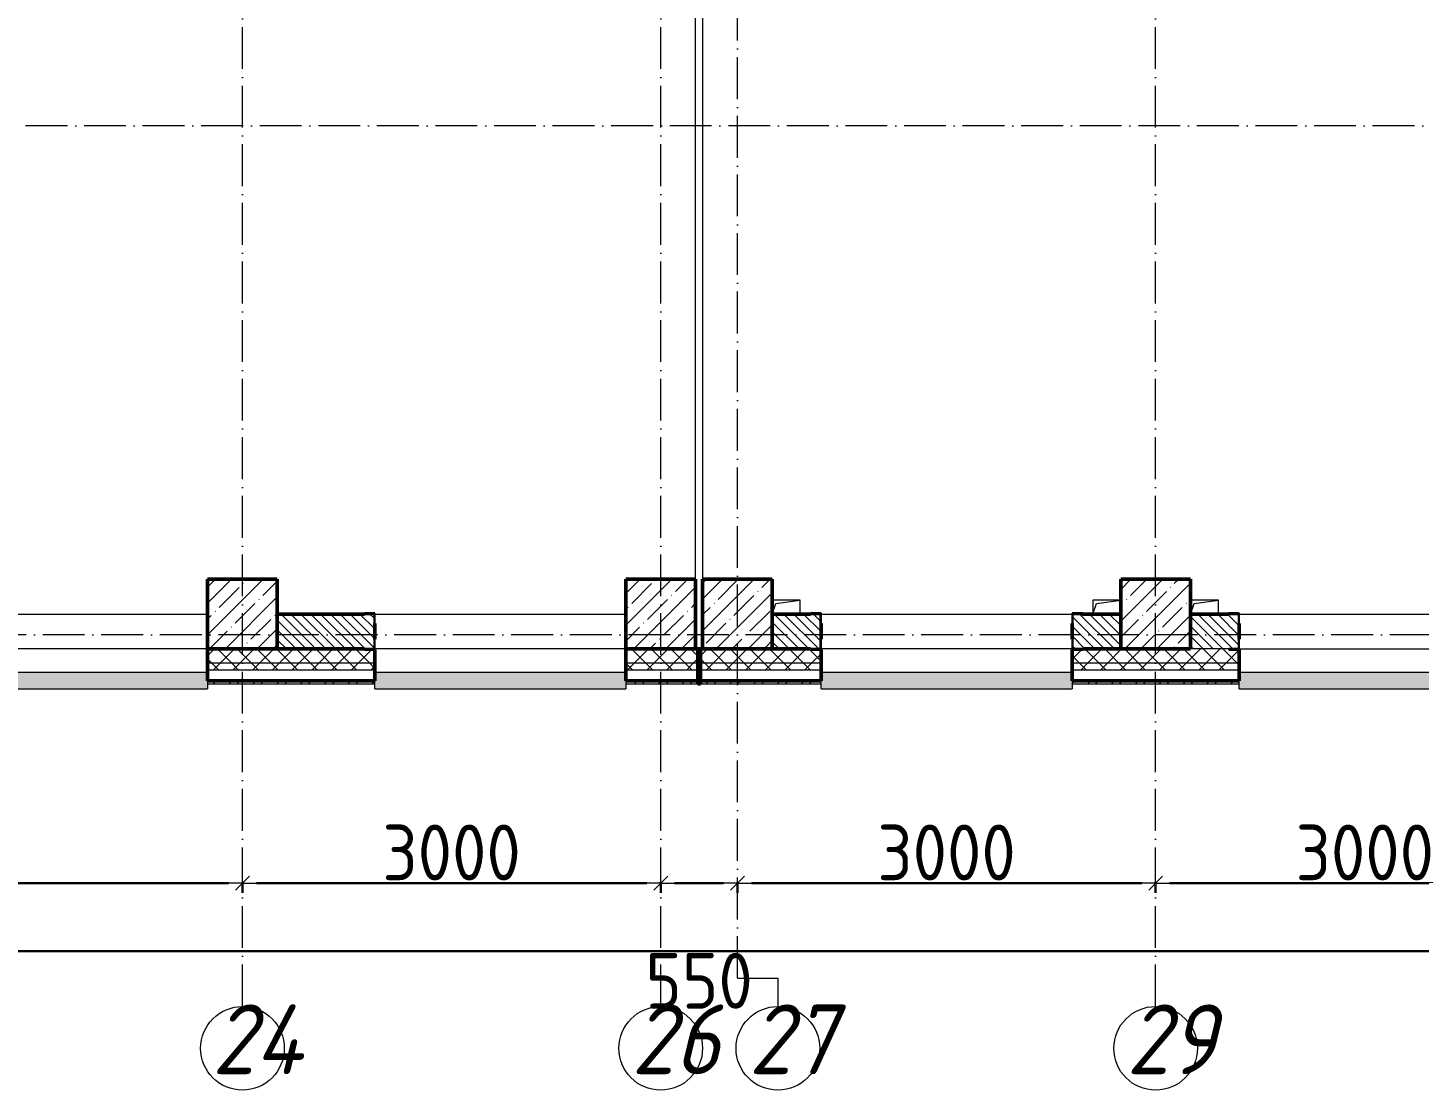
# Model space of a CAD drawing. Header units: millimetres. Extents: x -213536 to 1564669, y -45299 to 942238.
# Drawn here: x 577793 to 587773, y 566461 to 574078 of the extents above; entities that cross this region are included whole.
import ezdxf

# ---------------------------------------------------------------- set-up
doc = ezdxf.new("R2010")
doc.units = ezdxf.units.MM
doc.linetypes.add('50_200_ШТРИХ_1Т_ш5_п1_п1_', pattern=[700, 500, -100, 0, -100])
for name, color, linetype, lineweight in [('3.1) ЖБ окна 1.2 м', 102, 'Continuous', 30), ('A-____-____-DIMS', 7, 'Continuous', 9), ('A-FLOR-____-OTLN', 7, 'Continuous', 9), ('A-GENM-____-MCUT', 7, 'Continuous', 25), ('A-GENM-____-OTLN', 7, 'Continuous', 9), ('A-GENM-____-OTLN-1', 7, 'Continuous', 25), ('A-GLAZ-____-OTLN', 7, 'Continuous', 9), ('A-WALL-____-MCUT-2', 7, 'Continuous', 50), ('A-WALL-____-MCUT-3', 7, 'Continuous', 9), ('A-WALL-____-OTLN', 7, 'Continuous', 9), ('A-WALL-____-PATT-1', 7, 'Continuous', 9), ('A-WALL-FNSH-MCUT-1', 7, 'Continuous', 9), ('S-COLS-____-MCUT', 7, 'Continuous', 50), ('S-COLS-____-OTLN', 7, 'Continuous', 9), ('S-GRID-____-IDEN', 7, 'Continuous', 9), ('S-GRID-____-OTLN', 7, 'Continuous', 9), ('S-GRID-____-OTLN-1', 7, '50_200_ШТРИХ_1Т_ш5_п1_п1_', 9)]:
    doc.layers.add(name, color=color, linetype=linetype, lineweight=lineweight)
doc.layers.add('A-GLAZ-____-OTLN-1', color=7, linetype='Continuous', lineweight=9, true_color=0xc0c0c0)
doc.styles.add('ISOCPEUR_I', font='isocpeui.ttf', dxfattribs={"width": 0.9, "height": 2.5})
doc.styles.add('СПДС', font='isocpeur.ttf', dxfattribs={"width": 0.9})
doc.dimstyles.new('Размера А3', dxfattribs={"dimtxt": 200, "dimasz": 100, "dimexe": 70, "dimexo": 100, "dimgap": 20, "dimtad": 1, "dimdec": 0, "dimrnd": 10, "dimzin": 0, "dimdsep": 46, "dimtxsty": 'СПДС', "dimblk": 'ARROWHEAD_6', "dimcen": 1, "dimclrd": 256, "dimclre": 256, "dimclrt": 256, "dimazin": 0, "dimtfac": 1, "dimtdec": 0, "dimtmove": 2, "dimatfit": 3, "dimfxl": 1, "dimtolj": 1, "dimtzin": 0, "dimarcsym": 0})
pattern_1 = [(45, (544282.64, 571544.04), (-70.71068, 70.71068), []), (135, (544282.64, 571544.04), (-70.71068, -70.71068), [])]
pattern_2 = [(135, (544282.637, 571544.04), (-35.35534, -35.35534), [])]
pattern_3 = [(45, (544282.64, 571544.04), (-85.53659, 85.53659), []), (45, (544339.66, 571544.04), (-85.53659, 85.53659), [])]

# ---------------------------------------------------------------- blocks, each defined once
blk = doc.blocks.new('BSC_Колонна _Прямоугольная - 500х500-V66-АР1_План отверстий 2 этажа в осях 1-64_А-ГГ')
at = {"layer": 'S-COLS-____-OTLN'}
h = blk.add_hatch(dxfattribs=at)
h.set_pattern_fill('FP_95', color=256, style=0, pattern_type=2)
h.set_pattern_definition([(45, (-41600, 1668.96), (-114.04925, 114.04925), []), (45, (-41485.95, 1668.96), (-114.04925, 114.04925), [201.613, -40.323, 3.353, -36.97])])
h.paths.add_polyline_path([(-250, -250), (250, -250), (250, 250), (-250, 250), (-250, -175.1)], flags=0)
at = {"layer": 'S-COLS-____-MCUT'}
for p, q in [((250, 250), (-250, 250)), ((-250, 250), (-250, -250)), ((250, -250), (250, 250)), ((-250, -250), (250, -250))]:
    blk.add_line(p, q, dxfattribs=at)
blk = doc.blocks.new('BSC_Колонна _Прямоугольная - 500х500-V67-АР1_План отверстий 2 этажа в осях 1-64_А-ГГ')
at = {"layer": 'S-COLS-____-OTLN'}
h = blk.add_hatch(dxfattribs=at)
h.set_pattern_fill('FP_96', color=256, style=0, pattern_type=2)
h.set_pattern_definition([(45, (-38050, 1668.96), (-114.04925, 114.04925), []), (45, (-37935.95, 1668.96), (-114.04925, 114.04925), [201.613, -40.323, 3.353, -36.97])])
h.paths.add_polyline_path([(-250, -250), (250, -250), (250, 250), (-250, 250)], flags=0)
at = {"layer": 'S-COLS-____-MCUT'}
for p, q in [((250, 250), (-250, 250)), ((-250, 250), (-250, -250)), ((250, -250), (250, 250)), ((-250, -250), (250, -250))]:
    blk.add_line(p, q, dxfattribs=at)
blk = doc.blocks.new('BSC_Колонна _Прямоугольная - 500х500-V87-АР1_План отверстий 2 этажа в осях 1-64_А-ГГ')
at = {"layer": 'S-COLS-____-OTLN'}
h = blk.add_hatch(dxfattribs=at)
h.set_pattern_fill('FP_116', color=256, style=0, pattern_type=2)
h.set_pattern_definition([(45, (-38600, 1668.96), (-114.04925, 114.04925), []), (45, (-38485.95, 1668.96), (-114.04925, 114.04925), [201.613, -40.323, 3.353, -36.97])])
h.paths.add_polyline_path([(-250, -250), (250, -250), (250, 250), (-250, 250)], flags=0)
at = {"layer": 'S-COLS-____-MCUT'}
for p, q in [((250, 250), (-250, 250)), ((-250, 250), (-250, -250)), ((250, -250), (250, 250)), ((-250, -250), (250, -250))]:
    blk.add_line(p, q, dxfattribs=at)
blk = doc.blocks.new('BSC_Колонна _Прямоугольная - 500х500-V94-АР1_План отверстий 2 этажа в осях 1-64_А-ГГ')
at = {"layer": 'S-COLS-____-OTLN'}
h = blk.add_hatch(dxfattribs=at)
h.set_pattern_fill('FP_123', color=256, style=0, pattern_type=2)
h.set_pattern_definition([(45, (-35050, 1668.96), (-114.04925, 114.04925), []), (45, (-34935.95, 1668.96), (-114.04925, 114.04925), [201.613, -40.323, 3.353, -36.97])])
h.paths.add_polyline_path([(-250, -250), (250, -250), (250, 250), (-250, 250)], flags=0)
at = {"layer": 'S-COLS-____-MCUT'}
for p, q in [((250, 250), (-250, 250)), ((-250, 250), (-250, -250)), ((250, -250), (250, 250)), ((-250, -250), (250, -250))]:
    blk.add_line(p, q, dxfattribs=at)
blk = doc.blocks.new('Фахверк_СКБ_Уголок - 250_2700-27497298-АР1_План отверстий 2 этажа в осях 1-64_А-ГГ')
at = {"layer": 'A-GENM-____-MCUT'}
for p, q in [((200, 181), (125, 181)), ((125, 181), (125, 106)), ((125, 106), (131, 106)), ((131, 106), (131, 175)), ((131, 175), (200, 175)), ((200, 175), (200, 181)), ((131, -6), (125, -6)), ((125, -6), (125, -81)), ((125, -81), (200, -81)), ((131, -75), (131, -6)), ((200, -75), (131, -75)), ((200, -81), (200, -75))]:
    blk.add_line(p, q, dxfattribs=at)
blk = doc.blocks.new('AR_Отверстие прямоугольное _в плите_ - AR_Отверстие прямоугольное _в плите_-30510712-АР1_План отверстий 2 этажа в осях 1-64_А-ГГ')
at = {"layer": 'A-GENM-____-OTLN'}
for p, q in [((100, 50), (-100, 50)), ((-100, -50), (-75, 25)), ((-75, 25), (100, 50)), ((100, -50), (100, 50))]:
    blk.add_line(p, q, dxfattribs=at)
blk = doc.blocks.new('AR_Отверстие прямоугольное _в плите_ - AR_Отверстие прямоугольное _в плите_-V161-АР1_План отверстий 2 этажа в осях 1-64_А-ГГ')
at = {"layer": 'A-GENM-____-OTLN'}
for p, q in [((100, 50), (-100, 50)), ((-100, 50), (-100, -50)), ((-100, -50), (-75, 25)), ((-75, 25), (100, 50))]:
    blk.add_line(p, q, dxfattribs=at)
blk = doc.blocks.new('Отлив_СКБ - Отлив витража_120_НВФ-V194-АР1_План отверстий 2 этажа в осях 1-64_А-ГГ')
at = {"layer": 'A-GLAZ-____-OTLN-1'}
for points in [[(1800, -2), (1800, 0), (0, 0), (0, -2), (1544.5, -2)], [(1544.5, -120), (1800, -120), (1800, -2), (0, -2), (0, -120)]]:
    blk.add_hatch(color=256, dxfattribs=at).paths.add_polyline_path(points, flags=0)
at = {"layer": 'A-GLAZ-____-OTLN'}
for p, q in [((0, 0), (1800, 0)), ((1800, -2), (0, -2)), ((0, -120), (0, -83)), ((1800, -83), (1800, -120)), ((0, -120), (1800, -120))]:
    blk.add_line(p, q, dxfattribs=at)
blk = doc.blocks.new('Отлив_СКБ - Отлив витража_120_НВФ-31885687-АР1_План отверстий 2 этажа в осях 1-64_А-ГГ')
at = {"layer": 'A-GLAZ-____-OTLN-1'}
for points in [[(0, -2), (1800, -2), (1800, 0), (0, 0)], [(1484.9, -120), (1800, -120), (1800, -2), (0, -2), (0, -120)]]:
    blk.add_hatch(color=256, dxfattribs=at).paths.add_polyline_path(points, flags=0)
at = {"layer": 'A-GLAZ-____-OTLN'}
for p, q in [((0, 0), (1800, 0)), ((1800, -2), (0, -2)), ((0, -120), (0, -83)), ((1800, -63), (1800, -120)), ((0, -120), (1800, -120))]:
    blk.add_line(p, q, dxfattribs=at)
blk = doc.blocks.new('Стены 7 - Стены 4-31196221-АР1_План отверстий 2 этажа в осях 1-64_А-ГГ')
at = {"layer": 'A-WALL-____-MCUT-2'}
for p, q in [((-1798.5, 41030.2), (-1798.5, 41010.2)), ((-1548.5, 41030.2), (-1798.5, 41030.2)), ((-1548.5, 41010.2), (-1548.5, 41030.2)), ((-1798.5, 41010.2), (-1548.5, 41010.2))]:
    blk.add_line(p, q, dxfattribs=at)
blk = doc.blocks.new('Ось сетки - Круг_Ø6_00__ISO-2_5_0_9K_-25732049-АР1_План отверстий 2 этажа в осях 1-64_А-ГГ')
at = {"layer": 'S-GRID-____-IDEN'}
blk.add_circle((0, 0), 3, dxfattribs=at)
blk = doc.blocks.new('ARROWHEAD_6')
at = {"color": 0, "linetype": 'Continuous'}
for p, q in [((0, 0), (-1, 0)), ((-0.5, -0.5), (0.5, 0.5))]:
    blk.add_line(p, q, dxfattribs=at)
blk = doc.blocks.new('*D5514')
at = {"layer": 'A-____-____-DIMS', "lineweight": -2, "transparency": 16777216}
for p, q in [((13458.3, 455423.5), (13458.3, 455347.4)), ((13558.3, 455417.4), (19358.3, 455417.4)), ((19458.3, 455423.5), (19458.3, 455347.4))]:
    blk.add_line(p, q, dxfattribs=at)
at = {"layer": 'Defpoints', "color": 0, "lineweight": 30, "transparency": 16777216}
for p in [(13458.3, 455523.5), (19458.3, 455523.5), (19458.3, 455417.4)]:
    blk.add_point(p, dxfattribs=at)
at = {"layer": 'A-____-____-DIMS', "lineweight": -2, "transparency": 16777216, "xscale": 100, "yscale": 100, "zscale": 100, "rotation": 180}
blk.add_blockref('ARROWHEAD_6', (13458.3, 455417.4), dxfattribs=at)
at = {"layer": 'A-____-____-DIMS', "lineweight": -2, "transparency": 16777216, "xscale": 100, "yscale": 100, "zscale": 100}
blk.add_blockref('ARROWHEAD_6', (19458.3, 455417.4), dxfattribs=at)
at = {"layer": 'A-____-____-DIMS', "transparency": 16777216, "insert": (16458.3, 455637.4), "char_height": 400, "attachment_point": 5, "style": 'СПДС'}
blk.add_mtext('\\A1;6000', dxfattribs=at)
blk = doc.blocks.new('*D5515')
at = {"layer": 'A-____-____-DIMS', "lineweight": -2, "transparency": 16777216}
for p, q in [((19458.3, 455423.5), (19458.3, 455347.4)), ((19558.3, 455417.4), (22358.3, 455417.4)), ((22458.3, 455423.5), (22458.3, 455347.4))]:
    blk.add_line(p, q, dxfattribs=at)
at = {"layer": 'Defpoints', "color": 0, "lineweight": 30, "transparency": 16777216}
for p in [(19458.3, 455523.5), (22458.3, 455523.5), (22458.3, 455417.4)]:
    blk.add_point(p, dxfattribs=at)
at = {"layer": 'A-____-____-DIMS', "lineweight": -2, "transparency": 16777216, "xscale": 100, "yscale": 100, "zscale": 100, "rotation": 180}
blk.add_blockref('ARROWHEAD_6', (19458.3, 455417.4), dxfattribs=at)
at = {"layer": 'A-____-____-DIMS', "lineweight": -2, "transparency": 16777216, "xscale": 100, "yscale": 100, "zscale": 100}
blk.add_blockref('ARROWHEAD_6', (22458.3, 455417.4), dxfattribs=at)
at = {"layer": 'A-____-____-DIMS', "transparency": 16777216, "insert": (20958.3, 455637.4), "char_height": 400, "attachment_point": 5, "style": 'СПДС'}
blk.add_mtext('\\A1;3000', dxfattribs=at)
blk = doc.blocks.new('*D5516')
at = {"layer": 'A-____-____-DIMS', "lineweight": -2, "transparency": 16777216}
for p, q in [((22458.3, 455423.5), (22458.3, 455347.4)), ((22558.3, 455417.4), (22908.3, 455417.4)), ((23008.3, 455423.5), (23008.3, 455347.4))]:
    blk.add_line(p, q, dxfattribs=at)
at = {"layer": 'Defpoints', "color": 0, "lineweight": 30, "transparency": 16777216}
for p in [(22458.3, 455523.5), (23008.3, 455523.5), (23008.3, 455417.4)]:
    blk.add_point(p, dxfattribs=at)
at = {"layer": 'A-____-____-DIMS', "lineweight": -2, "transparency": 16777216, "xscale": 100, "yscale": 100, "zscale": 100, "rotation": 180}
blk.add_blockref('ARROWHEAD_6', (22458.3, 455417.4), dxfattribs=at)
at = {"layer": 'A-____-____-DIMS', "lineweight": -2, "transparency": 16777216, "xscale": 100, "yscale": 100, "zscale": 100}
blk.add_blockref('ARROWHEAD_6', (23008.3, 455417.4), dxfattribs=at)
at = {"layer": 'A-____-____-DIMS', "transparency": 16777216, "insert": (22733.3, 454717.4), "char_height": 400, "attachment_point": 5, "style": 'СПДС'}
blk.add_mtext('\\A1;550', dxfattribs=at)
blk = doc.blocks.new('*D5517')
at = {"layer": 'A-____-____-DIMS', "lineweight": -2, "transparency": 16777216}
for p, q in [((23008.3, 455423.5), (23008.3, 455347.4)), ((23108.3, 455417.4), (25908.3, 455417.4)), ((26008.3, 455423.5), (26008.3, 455347.4))]:
    blk.add_line(p, q, dxfattribs=at)
at = {"layer": 'Defpoints', "color": 0, "lineweight": 30, "transparency": 16777216}
for p in [(23008.3, 455523.5), (26008.3, 455523.5), (26008.3, 455417.4)]:
    blk.add_point(p, dxfattribs=at)
at = {"layer": 'A-____-____-DIMS', "lineweight": -2, "transparency": 16777216, "xscale": 100, "yscale": 100, "zscale": 100, "rotation": 180}
blk.add_blockref('ARROWHEAD_6', (23008.3, 455417.4), dxfattribs=at)
at = {"layer": 'A-____-____-DIMS', "lineweight": -2, "transparency": 16777216, "xscale": 100, "yscale": 100, "zscale": 100}
blk.add_blockref('ARROWHEAD_6', (26008.3, 455417.4), dxfattribs=at)
at = {"layer": 'A-____-____-DIMS', "transparency": 16777216, "insert": (24508.3, 455637.4), "char_height": 400, "attachment_point": 5, "style": 'СПДС'}
blk.add_mtext('\\A1;3000', dxfattribs=at)
blk = doc.blocks.new('*D5518')
at = {"layer": 'A-____-____-DIMS', "lineweight": -2, "transparency": 16777216}
for p, q in [((26008.3, 455423.5), (26008.3, 455347.4)), ((26108.3, 455417.4), (28908.3, 455417.4)), ((29008.3, 455423.5), (29008.3, 455347.4))]:
    blk.add_line(p, q, dxfattribs=at)
at = {"layer": 'Defpoints', "color": 0, "lineweight": 30, "transparency": 16777216}
for p in [(26008.3, 455523.5), (29008.3, 455523.5), (29008.3, 455417.4)]:
    blk.add_point(p, dxfattribs=at)
at = {"layer": 'A-____-____-DIMS', "lineweight": -2, "transparency": 16777216, "xscale": 100, "yscale": 100, "zscale": 100, "rotation": 180}
blk.add_blockref('ARROWHEAD_6', (26008.3, 455417.4), dxfattribs=at)
at = {"layer": 'A-____-____-DIMS', "lineweight": -2, "transparency": 16777216, "xscale": 100, "yscale": 100, "zscale": 100}
blk.add_blockref('ARROWHEAD_6', (29008.3, 455417.4), dxfattribs=at)
at = {"layer": 'A-____-____-DIMS', "transparency": 16777216, "insert": (27508.3, 455637.4), "char_height": 400, "attachment_point": 5, "style": 'СПДС'}
blk.add_mtext('\\A1;3000', dxfattribs=at)
blk = doc.blocks.new('*D5624')
at = {"layer": 'A-____-____-DIMS', "lineweight": -2, "transparency": 16777216}
for p, q in [((-17941.7, 454935.3), (-17941.7, 454859.2)), ((-17841.7, 454929.2), (85458.3, 454929.2)), ((85558.3, 454935.3), (85558.3, 454859.2))]:
    blk.add_line(p, q, dxfattribs=at)
at = {"layer": 'Defpoints', "color": 0, "lineweight": 30, "transparency": 16777216}
for p in [(-17941.7, 455035.3), (85558.3, 455035.3), (85558.3, 454929.2)]:
    blk.add_point(p, dxfattribs=at)
at = {"layer": 'A-____-____-DIMS', "lineweight": -2, "transparency": 16777216, "xscale": 100, "yscale": 100, "zscale": 100, "rotation": 180}
blk.add_blockref('ARROWHEAD_6', (-17941.7, 454929.2), dxfattribs=at)
at = {"layer": 'A-____-____-DIMS', "lineweight": -2, "transparency": 16777216, "xscale": 100, "yscale": 100, "zscale": 100}
blk.add_blockref('ARROWHEAD_6', (85558.3, 454929.2), dxfattribs=at)
at = {"layer": 'A-____-____-DIMS', "transparency": 16777216, "insert": (33808.3, 455149.2), "char_height": 400, "attachment_point": 5, "style": 'СПДС'}
blk.add_mtext('\\A1;103500', dxfattribs=at)
blk = doc.blocks.new('2этаж')
at = {"layer": 'S-GRID-____-OTLN-1', "color": 251, "ltscale": 0.6, "true_color": 0x636466}
for p, q in [((19458.3, 454533.3), (19458.3, 469166.5)), ((22458.3, 454533.3), (22458.3, 469166.5)), ((23008.3, 454737.3), (23008.3, 469166.5)), ((26008.3, 454533.3), (26008.3, 469166.5)), ((88359, 460847), (-20260.4, 460847)), ((88482.7, 457197), (-20260.4, 457197))]:
    blk.add_line(p, q, dxfattribs=at)
at = {"layer": 'S-GRID-____-IDEN', "char_height": 500, "attachment_point": 1, "style": 'ISOCPEUR_I'}
for s, insert, width in [('24', (19239.8, 454547.9), 425.696), ('26', (22248.8, 454547.9), 404.05), ('27', (23089.4, 454547.9), 404.05), ('29', (25798.8, 454547.9), 404.05)]:
    blk.add_mtext(s, dxfattribs=dict(at, insert=insert, width=width))
at = {"layer": 'A-____-____-DIMS'}
for base, p1, p2, picture, middle in [((19458.3, 455417.4), (13458.3, 455523.5), (19458.3, 455523.5), '*D5514', (16458.3, 455637.4)), ((22458.3, 455417.4), (19458.3, 455523.5), (22458.3, 455523.5), '*D5515', (20958.3, 455637.4)), ((26008.3, 455417.4), (23008.3, 455523.5), (26008.3, 455523.5), '*D5517', (24508.3, 455637.4)), ((29008.3, 455417.4), (26008.3, 455523.5), (29008.3, 455523.5), '*D5518', (27508.3, 455637.4)), ((23008.3, 455417.4), (22458.3, 455523.5), (23008.3, 455523.5), '*D5516', (22733.3, 454717.4)), ((85558.3, 454929.2), (-17941.7, 455035.3), (85558.3, 455035.3), '*D5624', (33808.3, 455149.2))]:
    dim = blk.add_linear_dim(base=base, p1=p1, p2=p2, dimstyle='Размера А3', override={"dimtxt": 400}, dxfattribs=at)
    dim.commit()
    dim.dimension.update_dxf_attribs({"geometry": picture, "text_midpoint": middle})

msp = doc.modelspace()

# ---------------------------------------------------------------- hatches: boundary and pattern name
at = {"layer": 'A-WALL-____-PATT-1'}
h = msp.add_hatch(dxfattribs=at)
h.set_pattern_fill('FP_6', color=256, style=0, pattern_type=2)
h.set_pattern_definition(pattern_2)
h.paths.add_polyline_path([(580207.6, 569625.1), (580276.6, 569625.1), (580276.6, 569694.1), (580282.6, 569694.1), (580282.6, 569806.1), (580276.6, 569806.1), (580276.6, 569875.1), (579582.6, 569875.1), (579582.6, 569625.1), (579618.2, 569625.1)], flags=0)
h = msp.add_hatch(dxfattribs=at)
h.set_pattern_fill('FP_6', color=256, style=0, pattern_type=2)
h.set_pattern_definition(pattern_2)
h.paths.add_polyline_path([(585357.6, 569625.1), (585632.6, 569625.1), (585632.6, 569875.1), (585288.6, 569875.1), (585288.6, 569806.1), (585282.6, 569806.1), (585282.6, 569694.1), (585288.6, 569694.1), (585288.6, 569625.1)], flags=0)
h.paths.add_polyline_path([(583407.6, 569625.1), (583476.6, 569625.1), (583476.6, 569694.1), (583482.6, 569694.1), (583482.6, 569806.1), (583476.6, 569806.1), (583476.6, 569875.1), (583132.6, 569875.1), (583132.6, 569625.1), (583153.2, 569625.1)], flags=0)
h = msp.add_hatch(dxfattribs=at)
h.set_pattern_fill('FP_6', color=256, style=0, pattern_type=2)
h.set_pattern_definition(pattern_2)
h.paths.add_polyline_path([(588632.6, 569625.1), (588632.6, 569875.1), (588288.6, 569875.1), (588288.6, 569806.1), (588282.6, 569806.1), (588282.6, 569694.1), (588288.6, 569694.1), (588288.6, 569625.1), (588455.6, 569625.1)], flags=0)
h.paths.add_polyline_path([(586476.6, 569625.1), (586476.6, 569694.1), (586482.6, 569694.1), (586482.6, 569806.1), (586476.6, 569806.1), (586476.6, 569875.1), (586132.6, 569875.1), (586132.6, 569625.1), (586407.6, 569625.1)], flags=0)
h = msp.add_hatch(dxfattribs=at)
h.set_pattern_fill('FP_1', color=256, style=0, pattern_type=2)
h.set_pattern_definition(pattern_1)
h.paths.add_polyline_path([(645532.6, 569525.1), (645532.6, 569625.1), (636507.6, 569625.1), (636507.6, 569619.1), (636432.6, 569619.1), (636432.6, 569525.1), (645032.6, 569525.1)], flags=0)
h.paths.add_polyline_path([(634632.6, 569525.1), (634632.6, 569619.1), (634557.6, 569619.1), (634557.6, 569625.1), (626682.6, 569625.1), (626682.6, 569525.1), (634409.6, 569525.1)], flags=0)
h.paths.add_polyline_path([(625182.6, 569525.1), (625682.6, 569525.1), (625682.6, 569625.1), (624557.6, 569625.1), (624557.6, 569619.1), (624482.6, 569619.1), (624482.6, 569525.1), (624557.6, 569525.1)], flags=0)
h.paths.add_polyline_path([(615282.6, 569525.1), (616682.6, 569525.1), (616682.6, 569625.1), (615357.6, 569625.1), (615357.6, 569619.1), (615282.6, 569619.1)], flags=0)
h.paths.add_polyline_path([(613132.6, 569525.1), (613482.6, 569525.1), (613482.6, 569619.1), (613407.6, 569619.1), (613407.6, 569625.1), (612357.6, 569625.1), (612357.6, 569619.1), (612282.6, 569619.1), (612282.6, 569525.1), (612632.6, 569525.1)], flags=0)
h.paths.add_polyline_path([(610482.3, 569525.1), (610482.3, 569619.1), (610407.6, 569619.1), (610407.6, 569625.1), (609357.6, 569625.1), (609357.6, 569619.1), (609282.6, 569619.1), (609282.6, 569525.1), (609665.1, 569525.1)], flags=0)
h.paths.add_polyline_path([(607482.6, 569525.1), (607482.6, 569619.1), (607407.6, 569619.1), (607407.6, 569625.1), (606357.6, 569625.1), (606357.6, 569619.1), (606282.6, 569619.1), (606282.6, 569525.1), (607013.9, 569525.1)], flags=0)
h.paths.add_polyline_path([(603632.6, 569525.1), (604482.6, 569525.1), (604482.6, 569619.1), (604407.6, 569619.1), (604407.6, 569625.1), (603357.6, 569625.1), (603357.6, 569619.1), (603282.6, 569619.1), (603282.6, 569525.1), (603479, 569525.1)], flags=0)
h.paths.add_polyline_path([(598176.6, 569525.1), (598482.6, 569525.1), (598482.6, 569619.1), (598407.6, 569619.1), (598407.6, 569625.1), (597357.6, 569625.1), (597357.6, 569619.1), (597282.6, 569619.1), (597282.6, 569525.1), (598132.6, 569525.1)], flags=0)
h.paths.add_polyline_path([(594282.6, 569525.1), (595482.6, 569525.1), (595482.6, 569619.1), (595407.6, 569619.1), (595407.6, 569625.1), (594357.6, 569625.1), (594357.6, 569619.1), (594282.6, 569619.1)], flags=0)
h.paths.add_polyline_path([(591990.5, 569525.1), (592482.6, 569525.1), (592482.6, 569619.1), (592407.6, 569619.1), (592407.6, 569625.1), (591357.6, 569625.1), (591357.6, 569619.1), (591282.6, 569619.1), (591282.6, 569525.1), (591357.6, 569525.1)], flags=0)
h.paths.add_polyline_path([(589339.3, 569525.1), (589482.6, 569525.1), (589482.6, 569619.1), (589407.6, 569619.1), (589407.6, 569625.1), (588357.6, 569625.1), (588357.6, 569619.1), (588282.6, 569619.1), (588282.6, 569525.1), (589132.6, 569525.1)], flags=0)
h.paths.add_polyline_path([(586482.6, 569525.1), (586482.6, 569619.1), (586407.6, 569619.1), (586407.6, 569625.1), (585357.6, 569625.1), (585357.6, 569619.1), (585282.6, 569619.1), (585282.6, 569525.1), (586407.6, 569525.1)], flags=0)
h.paths.add_polyline_path([(583482.6, 569525.1), (583482.6, 569619.1), (583407.6, 569619.7), (583407.6, 569625.1), (582082.6, 569625.1), (582082.6, 569525.1), (583476.6, 569525.1)], flags=0)
h.paths.add_polyline_path([(579082.6, 569525.1), (580282.6, 569525.1), (580282.6, 569619.1), (580207.6, 569619.1), (580207.6, 569625.1), (579082.6, 569625.1)], flags=0)
h.paths.add_polyline_path([(577276.6, 569525.1), (577282.6, 569525.1), (577282.6, 569619.1), (577207.6, 569619.1), (577207.6, 569625.1), (576157.6, 569625.1), (576157.6, 569619.1), (576082.6, 569619.1), (576083.3, 569525.1), (577207.6, 569525.1)], flags=0)
h.paths.add_polyline_path([(574207.6, 569525.1), (574282.6, 569525.1), (574282.6, 569619.1), (574207.6, 569619.1), (574207.6, 569625.1), (573082.6, 569625.1), (573082.6, 569525.1), (573582.6, 569525.1)], flags=0)
h.paths.add_polyline_path([(570582.6, 569525.1), (571282.6, 569525.1), (571282.6, 569619.1), (571207.6, 569619.1), (571207.6, 569625.1), (570082.6, 569625.1), (570082.6, 569525.1)], flags=0)
h.paths.add_polyline_path([(568282.6, 569525.1), (568282.6, 569619.1), (568207.6, 569619.1), (568207.6, 569625.1), (567157.6, 569625.1), (567157.6, 569619.1), (567082.6, 569619.1), (567082.6, 569525.1), (567246, 569525.1)], flags=0)
h.paths.add_polyline_path([(565207.6, 569525.1), (565282.6, 569525.1), (565282.6, 569619.1), (565207.6, 569619.1), (565207.6, 569625.1), (564082.6, 569625.1), (564082.6, 569525.1), (564594.8, 569525.1)], flags=0)
h.paths.add_polyline_path([(561082.6, 569525.1), (562282.6, 569525.1), (562282.6, 569619.1), (562207.6, 569619.1), (562207.6, 569625.1), (561082.6, 569625.1)], flags=0)
h.paths.add_polyline_path([(559282.6, 569525.1), (559282.6, 569619.1), (559207.6, 569619.1), (559207.6, 569625.1), (558157.6, 569625.1), (558157.6, 569619.1), (558082.6, 569619.1), (558082.6, 569525.1), (559182.6, 569525.1)], flags=0)
h.paths.add_polyline_path([(557082.6, 569525.1), (557082.6, 569619.1), (557007.6, 569619.1), (557007.6, 569625.1), (551757.6, 569625.1), (551757.6, 569619.1), (551682.6, 569619.1), (551682.6, 569525.1), (556641.2, 569525.1)], flags=0)
h.paths.add_polyline_path([(549582.6, 569525.1), (550682.6, 569525.1), (550682.6, 569619.1), (550607.6, 569619.1), (550607.6, 569625.1), (541832.6, 569625.1), (541832.6, 569525.1), (549571.3, 569525.1)], flags=0)
h = msp.add_hatch(dxfattribs=at)
h.set_pattern_fill('FP_1', color=256, style=0, pattern_type=2)
h.set_pattern_definition(pattern_1)
h.paths.add_polyline_path([(645532.6, 569475.1), (645632.6, 569475.1), (645632.6, 569525.1), (636432.6, 569525.1), (636432.6, 569475.1), (645014.4, 569475.1)], flags=0)
h.paths.add_polyline_path([(633525.9, 569475.1), (634632.6, 569475.1), (634632.6, 569525.1), (626682.6, 569525.1), (626682.6, 569475.1), (632642.2, 569475.1)], flags=0)
h.paths.add_polyline_path([(624482.6, 569475.1), (625682.6, 569475.1), (625682.6, 569525.1), (624482.6, 569525.1)], flags=0)
h.paths.add_polyline_path([(616682.6, 569475.1), (616682.6, 569525.1), (615282.6, 569525.1), (615282.6, 569475.1), (615851.3, 569475.1)], flags=0)
h.paths.add_polyline_path([(613482.6, 569475.1), (613482.6, 569525.1), (612282.6, 569525.1), (612282.6, 569475.1), (613200.1, 569475.1)], flags=0)
h.paths.add_polyline_path([(609665.1, 569475.1), (610482.3, 569475.1), (610482.3, 569525.1), (609282.6, 569525.1), (609282.6, 569475.1)], flags=0)
h.paths.add_polyline_path([(607482.6, 569475.1), (607482.6, 569525.1), (606282.6, 569525.1), (606282.6, 569475.1), (607013.9, 569475.1)], flags=0)
h.paths.add_polyline_path([(604362.7, 569475.1), (604482.6, 569475.1), (604482.6, 569525.1), (603282.6, 569525.1), (603282.6, 569475.1), (603479, 569475.1)], flags=0)
h.paths.add_polyline_path([(598482.6, 569475.1), (598482.6, 569525.1), (597282.6, 569525.1), (597282.6, 569475.1), (598176.6, 569475.1)], flags=0)
h.paths.add_polyline_path([(595482.6, 569475.1), (595482.6, 569525.1), (594282.6, 569525.1), (594282.6, 569475.1), (594641.7, 569475.1)], flags=0)
h.paths.add_polyline_path([(591282.6, 569475.1), (592482.6, 569475.1), (592482.6, 569525.1), (591282.6, 569525.1)], flags=0)
h.paths.add_polyline_path([(589339.3, 569475.1), (589482.6, 569475.1), (589482.6, 569525.1), (588282.6, 569525.1), (588282.6, 569475.1), (588455.6, 569475.1)], flags=0)
h.paths.add_polyline_path([(586482.6, 569475.1), (586482.6, 569525.1), (585282.6, 569525.1), (585282.6, 569475.1), (585804.4, 569475.1)], flags=0)
h.paths.add_polyline_path([(583153.2, 569475.1), (583482.6, 569475.1), (583482.6, 569525.1), (582082.6, 569525.1), (582082.6, 569475.1), (582269.4, 569475.1)], flags=0)
h.paths.add_polyline_path([(580282.6, 569475.1), (580282.6, 569525.1), (579082.6, 569525.1), (579082.6, 569475.1), (579618.2, 569475.1)], flags=0)
h.paths.add_polyline_path([(577282.6, 569475.1), (577282.6, 569525.1), (576082.6, 569525.1), (576083.3, 569475.1)], flags=0)
h.paths.add_polyline_path([(574282.6, 569475.1), (574282.6, 569525.1), (573082.6, 569525.1), (573082.6, 569475.1)], flags=0)
h.paths.add_polyline_path([(570082.6, 569475.1), (571282.6, 569475.1), (571282.6, 569525.1), (570082.6, 569525.1)], flags=0)
h.paths.add_polyline_path([(568282.6, 569475.1), (568282.6, 569525.1), (567082.6, 569525.1), (567082.6, 569475.1), (567246, 569475.1)], flags=0)
h.paths.add_polyline_path([(565282.6, 569475.1), (565282.6, 569525.1), (564082.6, 569525.1), (564082.6, 569475.1), (564594.8, 569475.1)], flags=0)
h.paths.add_polyline_path([(562282.6, 569475.1), (562282.6, 569525.1), (561082.6, 569525.1), (561082.6, 569475.1), (561943.6, 569475.1)], flags=0)
h.paths.add_polyline_path([(559282.6, 569475.1), (559282.6, 569525.1), (558082.6, 569525.1), (558082.6, 569475.1), (558408.7, 569475.1)], flags=0)
h.paths.add_polyline_path([(557082.6, 569475.1), (557082.6, 569525.1), (551682.6, 569525.1), (551682.6, 569475.1), (556641.2, 569475.1)], flags=0)
h.paths.add_polyline_path([(550682.6, 569475.1), (550682.6, 569525.1), (541732.6, 569525.1), (541732.6, 569475.1), (549571.3, 569475.1)], flags=0)
h = msp.add_hatch(dxfattribs=at)
h.set_pattern_fill('FP_3', color=256, style=0, pattern_type=2)
h.set_pattern_definition(pattern_3)
h.paths.add_polyline_path([(582083.6, 569375.1), (582597.6, 569375.1), (582597.6, 569395.1), (582083.6, 569395.1)], flags=0)
h.paths.add_polyline_path([(579618.2, 569375.1), (580282.6, 569375.1), (580282.6, 569395.1), (579082.6, 569395.1), (579082.6, 569375.1)], flags=0)
h.paths.add_polyline_path([(577282.6, 569375.1), (577282.6, 569395.1), (576083.6, 569395.1), (576083.6, 569375.1)], flags=0)
h.paths.add_polyline_path([(574282.6, 569375.1), (574282.6, 569395.1), (573082.6, 569395.1), (573082.6, 569375.1)], flags=0)
h.paths.add_polyline_path([(570780.9, 569375.1), (571282.6, 569375.1), (571282.6, 569395.1), (570083.6, 569395.1), (570083.6, 569375.1)], flags=0)
h.paths.add_polyline_path([(568282.6, 569375.1), (568282.6, 569395.1), (567082.6, 569395.1), (567082.6, 569375.1), (567246, 569375.1)], flags=0)
h.paths.add_polyline_path([(564594.8, 569375.1), (565282.6, 569375.1), (565282.6, 569395.1), (564082.6, 569395.1), (564082.6, 569375.1)], flags=0)
h.paths.add_polyline_path([(561943.6, 569375.1), (562282.6, 569375.1), (562282.6, 569395.1), (561082.6, 569395.1), (561082.6, 569375.1)], flags=0)
h.paths.add_polyline_path([(558408.7, 569375.1), (559282.6, 569375.1), (559282.6, 569395.1), (558082.6, 569395.1), (558082.6, 569375.1)], flags=0)
h.paths.add_polyline_path([(556641.2, 569375.1), (557082.6, 569375.1), (557082.6, 569395.1), (551682.6, 569395.1), (551682.6, 569375.1), (554873.7, 569375.1)], flags=0)
h.paths.add_polyline_path([(549571.3, 569375.1), (550682.6, 569375.1), (550682.6, 569395.1), (541602.6, 569395.1), (541602.6, 569375.1), (547803.9, 569375.1)], flags=0)
h = msp.add_hatch(dxfattribs=at)
h.set_pattern_fill('FP_3', color=256, style=0, pattern_type=2)
h.set_pattern_definition(pattern_3)
h.paths.add_polyline_path([(615851.3, 569375.1), (616147.6, 569375.1), (616147.6, 569395.1), (615283.6, 569395.1), (615283.6, 569375.1)], flags=0)
h.paths.add_polyline_path([(613200.1, 569375.1), (613482.6, 569375.1), (613482.6, 569395.1), (612282.6, 569395.1), (612282.6, 569375.1), (612316.3, 569375.1)], flags=0)
h.paths.add_polyline_path([(610482.3, 569375.1), (610482.3, 569395.1), (609282.6, 569395.1), (609282.6, 569375.1), (609665.1, 569375.1)], flags=0)
h.paths.add_polyline_path([(606283.6, 569375.1), (607482.6, 569375.1), (607482.6, 569395.1), (606283.6, 569395.1)], flags=0)
h.paths.add_polyline_path([(604362.7, 569375.1), (604482.6, 569375.1), (604482.6, 569395.1), (603282.6, 569395.1), (603282.6, 569375.1), (603479, 569375.1)], flags=0)
h.paths.add_polyline_path([(597292.9, 569375.1), (598482.6, 569375.1), (598482.6, 569395.1), (597282.6, 569395.1), (597282.6, 569375.1)], flags=0)
h.paths.add_polyline_path([(595482.6, 569375.1), (595482.6, 569395.1), (594282.6, 569395.1), (594282.6, 569375.1), (594641.7, 569375.1)], flags=0)
h.paths.add_polyline_path([(591990.5, 569375.1), (592482.6, 569375.1), (592482.6, 569395.1), (591282.6, 569395.1), (591282.6, 569375.1)], flags=0)
h.paths.add_polyline_path([(589339.3, 569375.1), (589482.6, 569375.1), (589482.6, 569395.1), (588282.6, 569395.1), (588282.6, 569375.1), (588455.6, 569375.1)], flags=0)
h.paths.add_polyline_path([(585804.4, 569375.1), (586482.6, 569375.1), (586482.6, 569395.1), (585282.6, 569395.1), (585282.6, 569375.1)], flags=0)
h.paths.add_polyline_path([(583153.2, 569375.1), (583482.6, 569375.1), (583482.6, 569395.1), (582617.6, 569395.1), (582617.6, 569375.1)], flags=0)

# ---------------------------------------------------------------- linework, layer by layer
at = {"layer": 'A-FLOR-____-OTLN'}
for p, q in [((582632.6, 576875.1), (582632.6, 570125.1)), ((582582.6, 570125.1), (582582.6, 576725.1))]:
    msp.add_line(p, q, dxfattribs=at)
at = {"layer": 'A-WALL-____-MCUT-2'}
for p, q in [((580207.6, 569875.1), (579582.6, 569875.1)), ((583407.6, 569875.1), (583132.6, 569875.1)), ((585632.6, 569875.1), (585357.6, 569875.1)), ((586407.6, 569875.1), (586132.6, 569875.1)), ((580282.6, 569694.1), (580282.6, 569806.1)), ((583482.6, 569694.1), (583482.6, 569806.1)), ((585282.6, 569806.1), (585282.6, 569694.1)), ((586482.6, 569694.1), (586482.6, 569806.1)), ((579082.6, 569625.1), (579082.6, 569395.1)), ((580207.6, 569625.1), (579582.6, 569625.1)), ((582082.6, 569625.1), (582082.6, 569395.1)), ((582632.6, 569625.1), (582582.6, 569625.1)), ((583407.6, 569625.1), (583132.6, 569625.1)), ((585632.6, 569625.1), (585357.6, 569625.1)), ((580282.6, 569395.1), (580282.6, 569619.1)), ((583482.6, 569395.1), (583482.6, 569619.1)), ((585282.6, 569619.1), (585282.6, 569395.1)), ((586482.6, 569395.1), (586482.6, 569619.1)), ((579082.6, 569395.1), (580282.6, 569395.1)), ((582082.6, 569395.1), (583482.6, 569395.1)), ((585282.6, 569395.1), (586482.6, 569395.1))]:
    msp.add_line(p, q, dxfattribs=at)
at = {"layer": 'A-WALL-____-MCUT-3'}
for p, q in [((586407.6, 569625.1), (586132.6, 569625.1)), ((579082.6, 569525.1), (580282.6, 569525.1)), ((582082.6, 569525.1), (583482.6, 569525.1)), ((585282.6, 569525.1), (586482.6, 569525.1)), ((579082.6, 569475.1), (580282.6, 569475.1)), ((582082.6, 569475.1), (583482.6, 569475.1)), ((585282.6, 569475.1), (586482.6, 569475.1))]:
    msp.add_line(p, q, dxfattribs=at)
at = {"layer": 'A-WALL-____-OTLN'}
for p, q in [((577282.6, 569875.1), (579082.6, 569875.1)), ((580282.6, 569875.1), (582082.6, 569875.1)), ((583482.6, 569875.1), (585282.6, 569875.1)), ((586482.6, 569875.1), (588282.6, 569875.1)), ((579082.6, 569625.1), (577282.6, 569625.1)), ((582082.6, 569625.1), (580282.6, 569625.1)), ((585282.6, 569625.1), (583482.6, 569625.1)), ((586482.6, 569625.1), (588282.6, 569625.1))]:
    msp.add_line(p, q, dxfattribs=at)
at = {"layer": 'A-WALL-FNSH-MCUT-1'}
for p, q in [((579082.6, 569395.1), (579082.6, 569375.1)), ((579082.6, 569375.1), (580282.6, 569375.1)), ((580282.6, 569375.1), (580282.6, 569395.1)), ((582083.6, 569395.1), (582083.6, 569375.1)), ((582083.6, 569375.1), (582597.6, 569375.1)), ((582597.6, 569375.1), (582597.6, 569395.1)), ((582617.6, 569395.1), (582617.6, 569375.1)), ((582617.6, 569375.1), (583482.6, 569375.1)), ((583482.6, 569375.1), (583482.6, 569395.1)), ((583482.6, 569395.1), (583482.6, 569395.1)), ((585282.6, 569395.1), (585282.6, 569375.1)), ((585282.6, 569375.1), (586482.6, 569375.1)), ((586482.6, 569375.1), (586482.6, 569395.1))]:
    msp.add_line(p, q, dxfattribs=at)
at = {"layer": 'S-GRID-____-OTLN'}
for p, q in [((582882.6, 567265.4), (583173.2, 567265.4)), ((583173.2, 567265.4), (583173.2, 567061.4))]:
    msp.add_line(p, q, dxfattribs=at)

# ---------------------------------------------------------------- block references
at = {"layer": '3.1) ЖБ окна 1.2 м'}
msp.add_blockref('2этаж', (559874.3, 112528.1), dxfattribs=at)
at = {"layer": 'A-GENM-____-OTLN'}
for name, p in [('AR_Отверстие прямоугольное _в плите_ - AR_Отверстие прямоугольное _в плите_-30510712-АР1_План отверстий 2 этажа в осях 1-64_А-ГГ', (583232.6, 569925.1)), ('AR_Отверстие прямоугольное _в плите_ - AR_Отверстие прямоугольное _в плите_-V161-АР1_План отверстий 2 этажа в осях 1-64_А-ГГ', (585532.6, 569925.1)), ('AR_Отверстие прямоугольное _в плите_ - AR_Отверстие прямоугольное _в плите_-30510712-АР1_План отверстий 2 этажа в осях 1-64_А-ГГ', (586232.6, 569925.1))]:
    msp.add_blockref(name, p, dxfattribs=at)
at = {"layer": 'A-GENM-____-OTLN-1', "rotation": 180}
for p in [(580407.6, 569800.1), (583607.6, 569800.1), (586607.6, 569800.1)]:
    msp.add_blockref('Фахверк_СКБ_Уголок - 250_2700-27497298-АР1_План отверстий 2 этажа в осях 1-64_А-ГГ', p, dxfattribs=at)
at = {"layer": 'A-GENM-____-OTLN-1'}
msp.add_blockref('Фахверк_СКБ_Уголок - 250_2700-27497298-АР1_План отверстий 2 этажа в осях 1-64_А-ГГ', (585157.6, 569700.1), dxfattribs=at)
at = {"layer": 'A-GLAZ-____-OTLN'}
for name, p in [('Отлив_СКБ - Отлив витража_120_НВФ-V194-АР1_План отверстий 2 этажа в осях 1-64_А-ГГ', (577282.6, 569458.1)), ('Отлив_СКБ - Отлив витража_120_НВФ-31885687-АР1_План отверстий 2 этажа в осях 1-64_А-ГГ', (580282.6, 569458.1)), ('Отлив_СКБ - Отлив витража_120_НВФ-V194-АР1_План отверстий 2 этажа в осях 1-64_А-ГГ', (583482.6, 569458.1)), ('Отлив_СКБ - Отлив витража_120_НВФ-V194-АР1_План отверстий 2 этажа в осях 1-64_А-ГГ', (586482.6, 569458.1))]:
    msp.add_blockref(name, p, dxfattribs=at)
at = {"layer": 'A-WALL-____-OTLN', "rotation": 89.9999999999999}
msp.add_blockref('Стены 7 - Стены 4-31196221-АР1_План отверстий 2 этажа в осях 1-64_А-ГГ', (623627.9, 571173.6), dxfattribs=at)
at = {"layer": 'S-COLS-____-OTLN'}
for name, p in [('BSC_Колонна _Прямоугольная - 500х500-V94-АР1_План отверстий 2 этажа в осях 1-64_А-ГГ', (579332.6, 569875.1)), ('BSC_Колонна _Прямоугольная - 500х500-V67-АР1_План отверстий 2 этажа в осях 1-64_А-ГГ', (582332.6, 569875.1)), ('BSC_Колонна _Прямоугольная - 500х500-V87-АР1_План отверстий 2 этажа в осях 1-64_А-ГГ', (582882.6, 569875.1)), ('BSC_Колонна _Прямоугольная - 500х500-V66-АР1_План отверстий 2 этажа в осях 1-64_А-ГГ', (585882.6, 569875.1))]:
    msp.add_blockref(name, p, dxfattribs=at)
at = {"layer": 'S-GRID-____-IDEN', "xscale": 99.99999999999993, "yscale": 99.99999999999993, "zscale": 99.99999999999993}
for p in [(579332.6, 566761.4), (582332.6, 566761.4), (583173.2, 566761.4), (585882.6, 566761.4)]:
    msp.add_blockref('Ось сетки - Круг_Ø6_00__ISO-2_5_0_9K_-25732049-АР1_План отверстий 2 этажа в осях 1-64_А-ГГ', p, dxfattribs=at)

doc.saveas('drawing.dxf')
